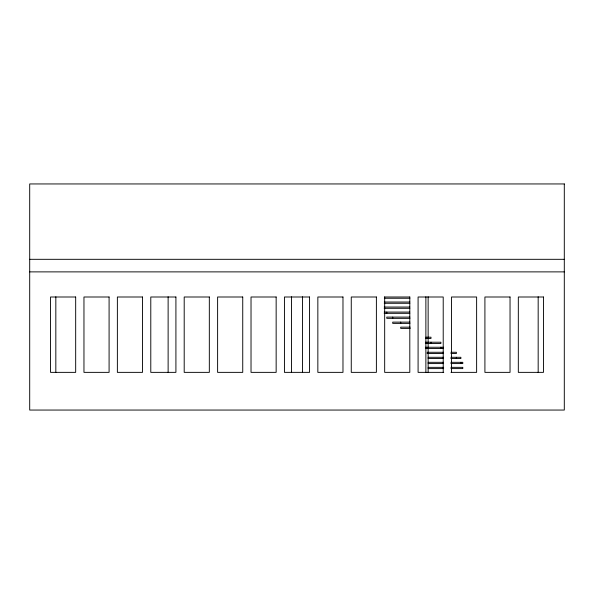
<?xml version="1.0" encoding="UTF-8"?>
<svg xmlns="http://www.w3.org/2000/svg" width="594" height="594" viewBox="0 0 594 594"><rect width="100%" height="100%" fill="white"/><g stroke="black" fill="none" stroke-linecap="round" stroke-linejoin="round"><path stroke-width="0.89" d="M29.7 259.318L564.3 259.318M29.7 271.881L564.3 271.881M384.34 297L409.853 297M384.34 298.255L409.853 298.255M384.259 302.027L409.853 302.027M384.259 303.282L409.853 303.282M384.177 307.046L409.83 307.046M384.177 308.308L409.83 308.308M384.177 312.073L409.801 312.073M384.177 313.328L409.801 313.328M409.934 317.099L386.776 317.099L386.776 318.354L409.934 318.354M409.934 322.119L392.723 322.119L392.723 323.381L409.934 323.381M410.194 327.146L400.712 327.146L400.712 328.4L410.194 328.4M425.757 337.199L430.992 337.199L430.992 338.454L425.757 338.454M425.356 342.218L440.889 342.218L440.889 343.473L425.356 343.473M425.356 347.245L443.488 347.245M425.356 348.5L443.488 348.5M427.101 352.272L443.592 352.272M450.891 352.272L456.363 352.272L456.363 353.527L450.891 353.527M427.101 353.527L443.592 353.527M428.081 357.291L443.592 357.291M450.853 357.291L460.877 357.291L460.877 358.546L450.853 358.546M428.081 358.546L443.592 358.546M428.081 362.318L443.614 362.318M450.853 362.318L462.785 362.318L462.785 363.573L450.853 363.573M428.081 363.573L443.614 363.573M428.088 367.344L443.659 367.344M450.92 367.344L462.785 367.344L462.785 368.599L450.92 368.599M428.088 368.599L443.659 368.599M443.748 372.364L418.087 372.364L418.087 297L443.213 297L443.213 372.364M450.98 372.364L476.626 372.364L476.626 297L451.499 297L451.499 372.364M538.171 296.785L538.171 372.423M460.877 362.318L460.877 363.573M456.363 357.291L456.363 358.546M440.889 347.245L440.889 348.5M430.992 342.218L430.992 343.473M428.14 296.785L428.14 372.423M425.876 296.785L425.876 372.423M409.801 297L409.801 372.364L384.674 372.364L384.674 297M400.712 322.119L400.712 323.381M392.723 317.099L392.723 318.354M386.776 312.073L386.776 313.328M302.524 296.785L302.524 372.423M291.476 296.785L291.476 372.423M168.124 296.785L168.124 372.423M55.829 296.785L55.829 372.423M564.3 183.947L29.7 183.947L29.7 410.053L564.3 410.053L564.3 183.947M75.676 297L50.549 297L50.549 372.364L75.676 372.364L75.676 297M109.088 297L83.962 297L83.962 372.364L109.088 372.364L109.088 297M142.501 297L117.374 297L117.374 372.364L142.501 372.364L142.501 297M175.913 297L150.787 297L150.787 372.364L175.913 372.364L175.913 297M209.326 297L184.199 297L184.199 372.364L209.326 372.364L209.326 297M242.738 297L217.612 297L217.612 372.364L242.738 372.364L242.738 297M276.151 297L251.024 297L251.024 372.364L276.151 372.364L276.151 297M309.563 297L284.437 297L284.437 372.364L309.563 372.364L309.563 297M342.976 297L317.849 297L317.849 372.364L342.976 372.364L342.976 297M376.388 297L351.262 297L351.262 372.364L376.388 372.364L376.388 297M510.038 297L484.912 297L484.912 372.364L510.038 372.364L510.038 297M543.451 297L518.324 297L518.324 372.364L543.451 372.364L543.451 297"/></g></svg>
